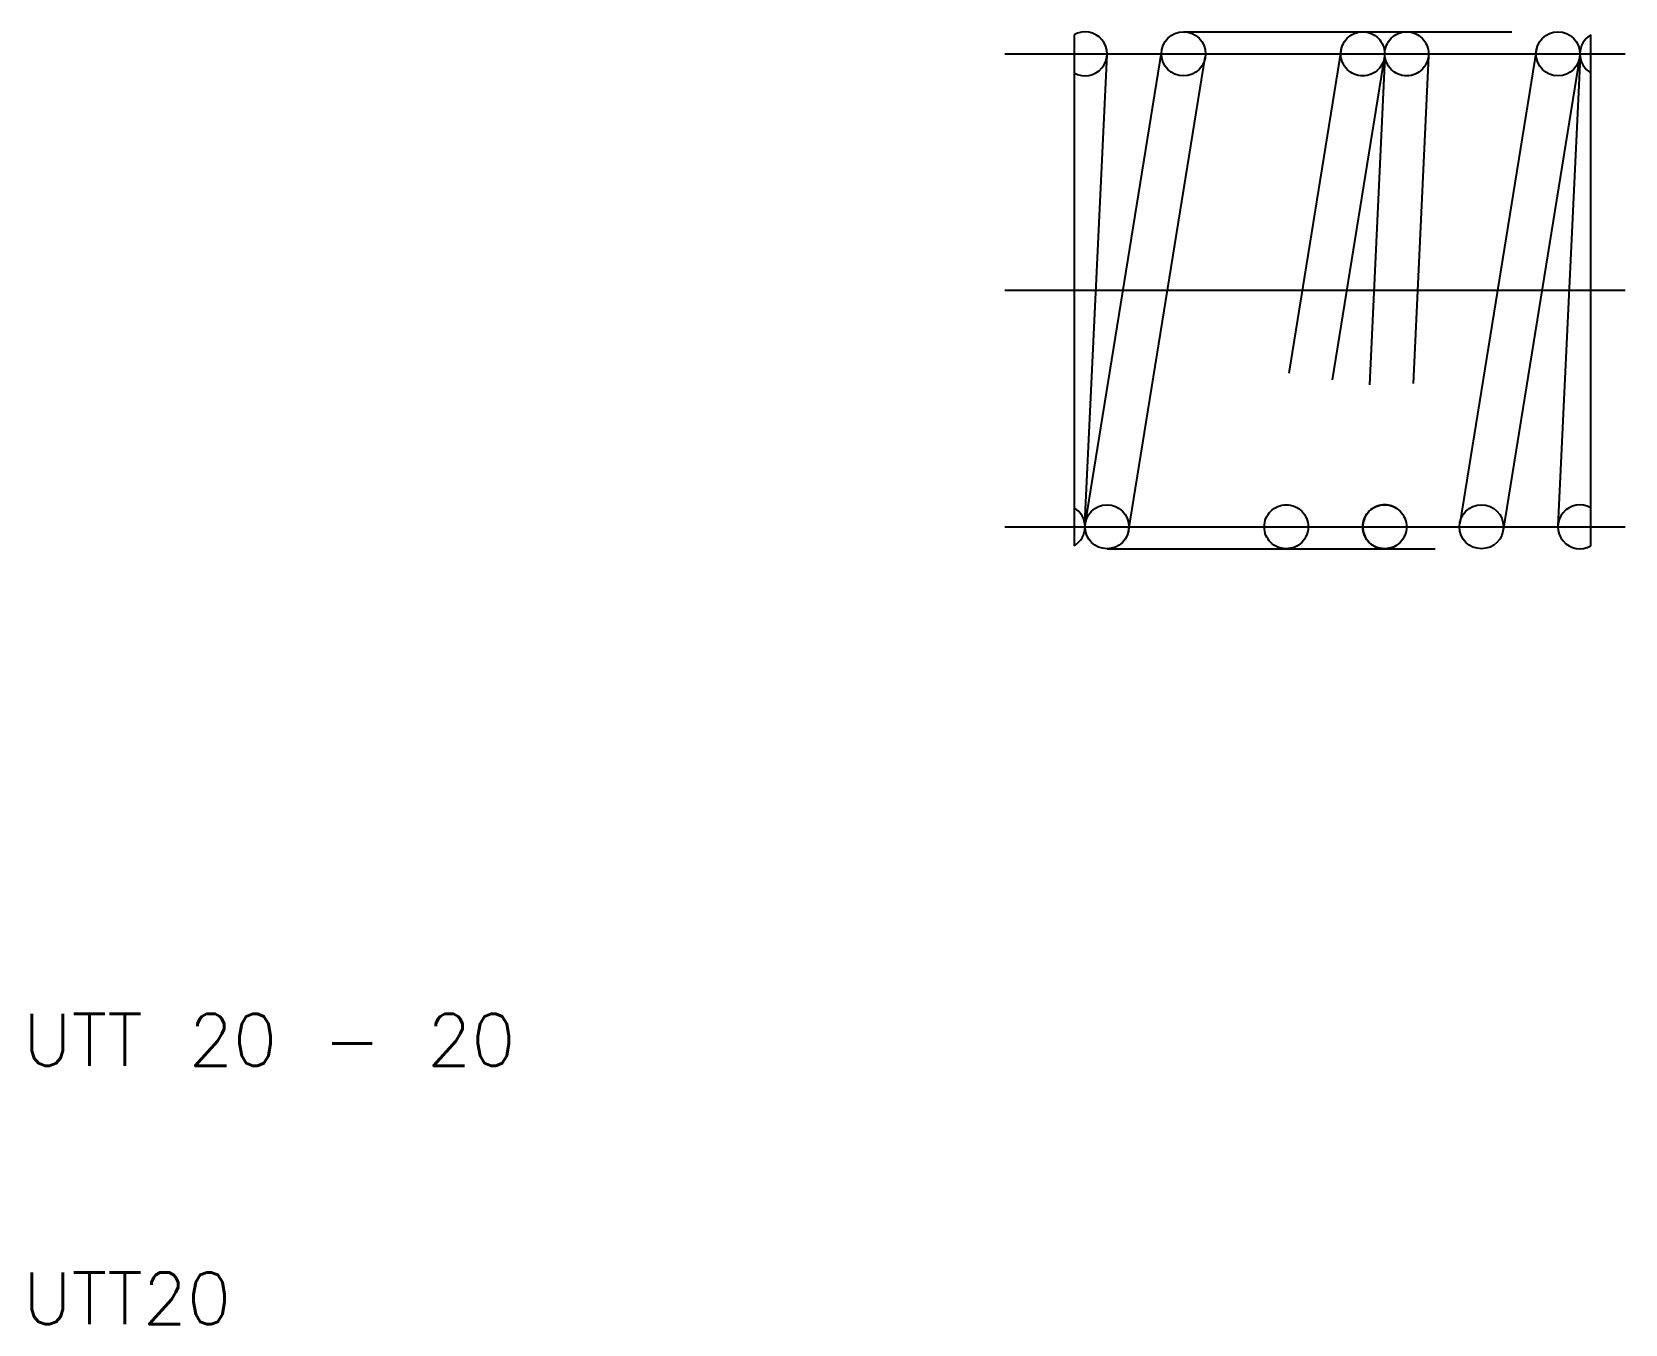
# Model space of a CAD drawing. Extents: x 10.3 to 72, y 10 to 60.
import ezdxf

# ---------------------------------------------------------------- set-up
doc = ezdxf.new("R2010")
doc.units = 0
doc.linetypes.add('CENTER', pattern=[50.8, 31.75, -6.35, 6.35, -6.35])
doc.linetypes.add('DASHED', pattern=[19.05, 12.7, -6.35])
doc.layers.get('0').update_dxf_attribs({"linetype": 'CONTINUOUS'})
doc.layers.add('CENTER', color=1, linetype='CENTER')
doc.styles.get("Standard").update_dxf_attribs({"font": 'txt.shx'})

msp = doc.modelspace()

# ---------------------------------------------------------------- linework, layer by layer
at = {"color": 7, "linetype": 'CONTINUOUS'}
for p, q in [((50.675, 59.886), (50.675, 40.114)), ((70.675, 40.114), (70.675, 59.886)), ((51.104, 40.932), (54.07, 59.282)), ((68.567, 59.333), (65.601, 40.982)), ((51.091, 40.975), (51.949, 59.11)), ((52.783, 40.667), (55.749, 59.018)), ((70.246, 59.068), (67.28, 40.718)), ((70.259, 59.025), (69.401, 40.89))]:
    msp.add_line(p, q, dxfattribs=at)
at = {"color": 3, "linetype": 'DASHED'}
for p, q in [((54.909, 60), (69.4, 60)), ((61.012, 59.333), (58.046, 40.982)), ((62.691, 59.068), (59.725, 40.718)), ((62.704, 59.025), (61.846, 40.89)), ((64.392, 59.079), (63.544, 40.806)), ((51.95, 40), (66.44, 40))]:
    msp.add_line(p, q, dxfattribs=at)
at = {"color": 7, "linetype": 'CONTINUOUS'}
for centre in [(54.909, 59.15), (69.4, 59.15), (51.95, 40.85), (66.44, 40.85)]:
    msp.add_circle(centre, 0.85, dxfattribs=at)
at = {"color": 3, "linetype": 'DASHED'}
for centre in [(61.845, 59.15), (63.545, 59.15), (58.885, 40.85), (62.695, 40.85)]:
    msp.add_circle(centre, 0.85, dxfattribs=at)
at = {"color": 7, "linetype": 'CONTINUOUS'}
for centre, start, end in [((51.1, 59.15), 240, 120), ((71.1, 59.15), 120, 240), ((50.25, 40.85), 300, 60), ((70.25, 40.85), 60, 300)]:
    msp.add_arc(centre, 0.85, start, end, dxfattribs=at)
at = {"color": 3, "linetype": 'DASHED'}
msp.add_arc((62.695, 40.85), 0.85, 60, 300, dxfattribs=at)
at = {"layer": 'CENTER'}
for p, q in [((48, 59.15), (72, 59.15)), ((48, 50), (72, 50)), ((48, 40.85), (72, 40.85))]:
    msp.add_line(p, q, dxfattribs=at)

# ---------------------------------------------------------------- texts
for s, p in [('UTT 20 - 20', (10, 20)), ('UTT20', (10, 10))]:
    msp.add_text(s, height=2).set_placement(p)

doc.saveas('drawing.dxf')
